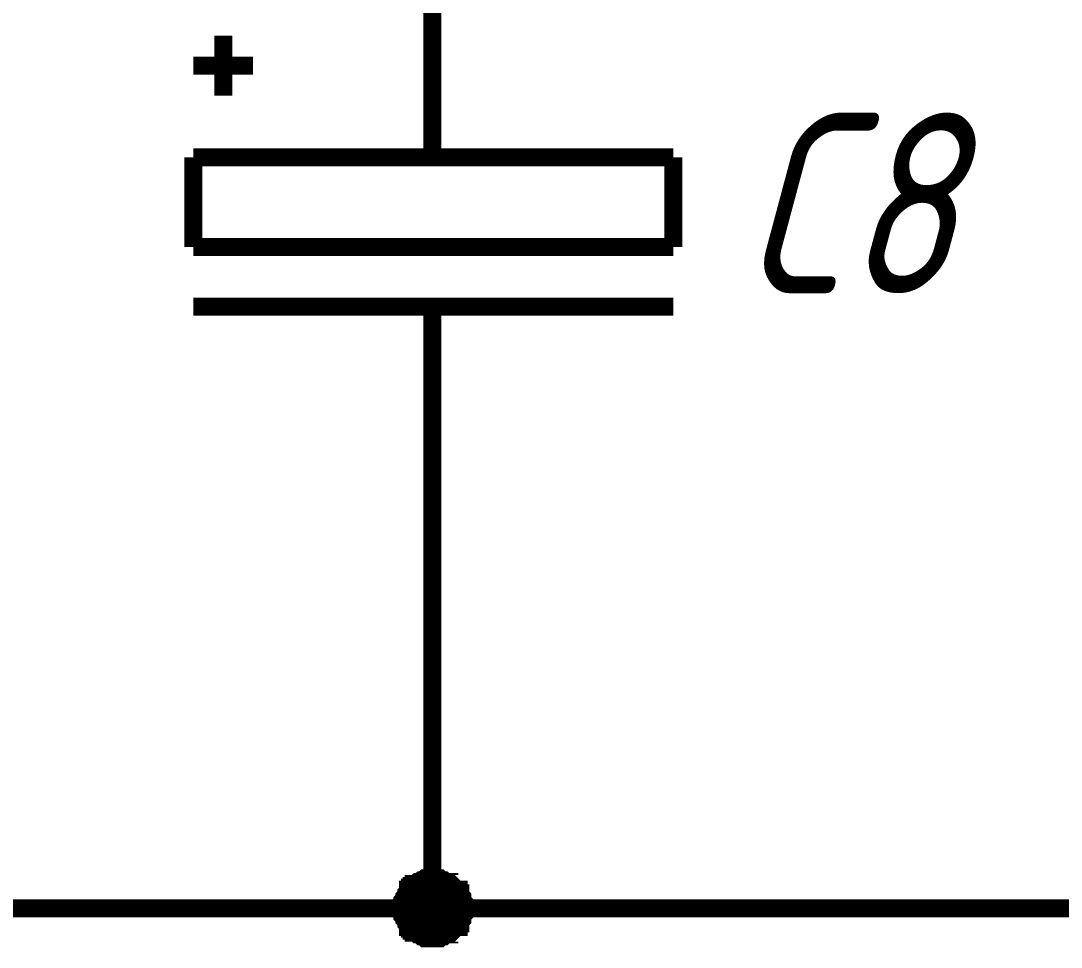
# Model space of a CAD drawing. Header units: millimetres. Extents: x 101 to 942, y 57 to 651.
# Drawn here: x 343.28 to 360.58, y 115.63 to 131.04 of the extents above; entities that cross this region are included whole.
import ezdxf

# ---------------------------------------------------------------- set-up
doc = ezdxf.new("R2010")
doc.units = ezdxf.units.MM
doc.header["$LTSCALE"] = 0.5
doc.layers.add('Sheet', color=255, linetype='Continuous')
doc.styles.add('GOST type A0', font='', dxfattribs={"oblique": 15, "height": 3.5})
doc.styles.get('GOST type A0').set_extended_font_data('GOST type A')

msp = doc.modelspace()

# ---------------------------------------------------------------- linework, layer by layer
at = {"layer": 'Sheet', "color": 7}
for points, const_width in [([(350.127, 128.769), (350.127, 131.286)], 0.3), ([(346.649, 129.794), (346.649, 130.789)], 0.3), ([(347.146, 130.291), (346.152, 130.291)], 0.3), ([(346.152, 127.278), (346.152, 128.769)], 0.3), ([(346.152, 128.769), (354.133, 128.769)], 0.3), ([(354.133, 128.769), (354.133, 127.278)], 0.3), ([(346.152, 127.278), (354.133, 127.278)], 0.3), ([(346.152, 126.284), (354.133, 126.284)], 0.3), ([(350.127, 126.284), (350.127, 123.767)], 0.3), ([(365.127, 124.793), (365.127, 116.28), (350.127, 116.28)], 0.3), ([(335.127, 116.28), (350.127, 116.28), (350.127, 123.767)], 0.3), ([(349.63, 116.28), (349.63, 116.311), (349.63, 116.342), (349.63, 116.342), (349.63, 116.373), (349.63, 116.405), (349.661, 116.436), (349.661, 116.467), (349.661, 116.467), (349.692, 116.498), (349.692, 116.529), (349.692, 116.529), (349.723, 116.56), (349.723, 116.591), (349.754, 116.591), (349.754, 116.622), (349.785, 116.622), (349.785, 116.653), (349.816, 116.653), (349.816, 116.684), (349.848, 116.684), (349.879, 116.715), (349.879, 116.715), (349.91, 116.715), (349.941, 116.746), (349.941, 116.746), (349.972, 116.746), (350.003, 116.777), (350.034, 116.777), (350.065, 116.777), (350.065, 116.777), (350.096, 116.777), (350.127, 116.777)], 0.3), ([(349.63, 116.28), (349.63, 116.311), (349.63, 116.342), (349.63, 116.342), (349.63, 116.373), (349.63, 116.405), (349.661, 116.436), (349.661, 116.467), (349.661, 116.467), (349.692, 116.498), (349.692, 116.529), (349.692, 116.529), (349.723, 116.56), (349.723, 116.591), (349.754, 116.591), (349.754, 116.622), (349.785, 116.622), (349.785, 116.653), (349.816, 116.653), (349.816, 116.684), (349.848, 116.684), (349.879, 116.715), (349.879, 116.715), (349.91, 116.715), (349.941, 116.746), (349.941, 116.746), (349.972, 116.746), (350.003, 116.777), (350.034, 116.777), (350.065, 116.777), (350.065, 116.777), (350.096, 116.777), (350.127, 116.777)], 0.3), ([(349.63, 116.28), (349.63, 116.311), (349.63, 116.342), (349.63, 116.342), (349.63, 116.373), (349.63, 116.405), (349.661, 116.436), (349.661, 116.467), (349.661, 116.467), (349.692, 116.498), (349.692, 116.529), (349.692, 116.529), (349.723, 116.56), (349.723, 116.591), (349.754, 116.591), (349.754, 116.622), (349.785, 116.622), (349.785, 116.653), (349.816, 116.653), (349.816, 116.684), (349.848, 116.684), (349.879, 116.715), (349.879, 116.715), (349.91, 116.715), (349.941, 116.746), (349.941, 116.746), (349.972, 116.746), (350.003, 116.777), (350.034, 116.777), (350.065, 116.777), (350.065, 116.777), (350.096, 116.777), (350.127, 116.777)], 0.3), ([(349.63, 116.28), (349.63, 116.311), (349.63, 116.342), (349.63, 116.342), (349.63, 116.373), (349.63, 116.405), (349.661, 116.436), (349.661, 116.467), (349.661, 116.467), (349.692, 116.498), (349.692, 116.529), (349.692, 116.529), (349.723, 116.56), (349.723, 116.591), (349.754, 116.591), (349.754, 116.622), (349.785, 116.622), (349.785, 116.653), (349.816, 116.653), (349.816, 116.684), (349.848, 116.684), (349.879, 116.715), (349.879, 116.715), (349.91, 116.715), (349.941, 116.746), (349.941, 116.746), (349.972, 116.746), (350.003, 116.777), (350.034, 116.777), (350.065, 116.777), (350.065, 116.777), (350.096, 116.777), (350.127, 116.777)], 0.3), ([(349.63, 116.28), (349.63, 116.311), (349.63, 116.342), (349.63, 116.342), (349.63, 116.373), (349.63, 116.405), (349.661, 116.436), (349.661, 116.467), (349.661, 116.467), (349.692, 116.498), (349.692, 116.529), (349.692, 116.529), (349.723, 116.56), (349.723, 116.591), (349.754, 116.591), (349.754, 116.622), (349.785, 116.622), (349.785, 116.653), (349.816, 116.653), (349.816, 116.684), (349.848, 116.684), (349.879, 116.715), (349.879, 116.715), (349.91, 116.715), (349.941, 116.746), (349.941, 116.746), (349.972, 116.746), (350.003, 116.777), (350.034, 116.777), (350.065, 116.777), (350.065, 116.777), (350.096, 116.777), (350.127, 116.777)], 0.0991), ([(349.63, 116.28), (349.63, 116.311), (349.63, 116.342), (349.63, 116.342), (349.63, 116.373), (349.63, 116.405), (349.661, 116.436), (349.661, 116.467), (349.661, 116.467), (349.692, 116.498), (349.692, 116.529), (349.692, 116.529), (349.723, 116.56), (349.723, 116.591), (349.754, 116.591), (349.754, 116.622), (349.785, 116.622), (349.785, 116.653), (349.816, 116.653), (349.816, 116.684), (349.848, 116.684), (349.879, 116.715), (349.879, 116.715), (349.91, 116.715), (349.941, 116.746), (349.941, 116.746), (349.972, 116.746), (350.003, 116.777), (350.034, 116.777), (350.065, 116.777), (350.065, 116.777), (350.096, 116.777), (350.127, 116.777)], 0.0991), ([(349.63, 116.28), (349.63, 116.311), (349.63, 116.342), (349.63, 116.342), (349.63, 116.373), (349.63, 116.405), (349.661, 116.436), (349.661, 116.467), (349.661, 116.467), (349.692, 116.498), (349.692, 116.529), (349.692, 116.529), (349.723, 116.56), (349.723, 116.591), (349.754, 116.591), (349.754, 116.622), (349.785, 116.622), (349.785, 116.653), (349.816, 116.653), (349.816, 116.684), (349.848, 116.684), (349.879, 116.715), (349.879, 116.715), (349.91, 116.715), (349.941, 116.746), (349.941, 116.746), (349.972, 116.746), (350.003, 116.777), (350.034, 116.777), (350.065, 116.777), (350.065, 116.777), (350.096, 116.777), (350.127, 116.777)], 0.0991), ([(349.63, 116.28), (349.63, 116.311), (349.63, 116.342), (349.63, 116.342), (349.63, 116.373), (349.63, 116.405), (349.661, 116.436), (349.661, 116.467), (349.661, 116.467), (349.692, 116.498), (349.692, 116.529), (349.692, 116.529), (349.723, 116.56), (349.723, 116.591), (349.754, 116.591), (349.754, 116.622), (349.785, 116.622), (349.785, 116.653), (349.816, 116.653), (349.816, 116.684), (349.848, 116.684), (349.879, 116.715), (349.879, 116.715), (349.91, 116.715), (349.941, 116.746), (349.941, 116.746), (349.972, 116.746), (350.003, 116.777), (350.034, 116.777), (350.065, 116.777), (350.065, 116.777), (350.096, 116.777), (350.127, 116.777)], 0.0991), ([(350.127, 116.777), (350.127, 116.777)], 0.3), ([(350.127, 116.777), (350.158, 116.777), (350.189, 116.777), (350.189, 116.777), (350.22, 116.777), (350.251, 116.777), (350.282, 116.746), (350.313, 116.746), (350.313, 116.746), (350.344, 116.715), (350.375, 116.715), (350.407, 116.715), (350.407, 116.684), (350.438, 116.684), (350.469, 116.653), (350.469, 116.653), (350.5, 116.622), (350.5, 116.622), (350.531, 116.591), (350.562, 116.591), (350.562, 116.56), (350.562, 116.529), (350.593, 116.529), (350.593, 116.498), (350.624, 116.467), (350.624, 116.467), (350.624, 116.436), (350.624, 116.405), (350.655, 116.373), (350.655, 116.342), (350.655, 116.342), (350.655, 116.311), (350.655, 116.28)], 0.3), ([(350.127, 116.777), (350.127, 116.777)], 0.3), ([(350.127, 116.777), (350.158, 116.777), (350.189, 116.777), (350.189, 116.777), (350.22, 116.777), (350.251, 116.777), (350.282, 116.746), (350.313, 116.746), (350.313, 116.746), (350.344, 116.715), (350.375, 116.715), (350.407, 116.715), (350.407, 116.684), (350.438, 116.684), (350.469, 116.653), (350.469, 116.653), (350.5, 116.622), (350.5, 116.622), (350.531, 116.591), (350.562, 116.591), (350.562, 116.56), (350.562, 116.529), (350.593, 116.529), (350.593, 116.498), (350.624, 116.467), (350.624, 116.467), (350.624, 116.436), (350.624, 116.405), (350.655, 116.373), (350.655, 116.342), (350.655, 116.342), (350.655, 116.311), (350.655, 116.28)], 0.3), ([(350.127, 116.777), (350.127, 116.777)], 0.3), ([(350.127, 116.777), (350.158, 116.777), (350.189, 116.777), (350.189, 116.777), (350.22, 116.777), (350.251, 116.777), (350.282, 116.746), (350.313, 116.746), (350.313, 116.746), (350.344, 116.715), (350.375, 116.715), (350.407, 116.715), (350.407, 116.684), (350.438, 116.684), (350.469, 116.653), (350.469, 116.653), (350.5, 116.622), (350.5, 116.622), (350.531, 116.591), (350.562, 116.591), (350.562, 116.56), (350.562, 116.529), (350.593, 116.529), (350.593, 116.498), (350.624, 116.467), (350.624, 116.467), (350.624, 116.436), (350.624, 116.405), (350.655, 116.373), (350.655, 116.342), (350.655, 116.342), (350.655, 116.311), (350.655, 116.28)], 0.3), ([(350.127, 116.777), (350.127, 116.777)], 0.3), ([(350.127, 116.777), (350.158, 116.777), (350.189, 116.777), (350.189, 116.777), (350.22, 116.777), (350.251, 116.777), (350.282, 116.746), (350.313, 116.746), (350.313, 116.746), (350.344, 116.715), (350.375, 116.715), (350.407, 116.715), (350.407, 116.684), (350.438, 116.684), (350.469, 116.653), (350.469, 116.653), (350.5, 116.622), (350.5, 116.622), (350.531, 116.591), (350.562, 116.591), (350.562, 116.56), (350.562, 116.529), (350.593, 116.529), (350.593, 116.498), (350.624, 116.467), (350.624, 116.467), (350.624, 116.436), (350.624, 116.405), (350.655, 116.373), (350.655, 116.342), (350.655, 116.342), (350.655, 116.311), (350.655, 116.28)], 0.3), ([(350.127, 116.777), (350.127, 116.777)], 0.0991), ([(350.127, 116.777), (350.158, 116.777), (350.189, 116.777), (350.189, 116.777), (350.22, 116.777), (350.251, 116.777), (350.282, 116.746), (350.313, 116.746), (350.313, 116.746), (350.344, 116.715), (350.375, 116.715), (350.407, 116.715), (350.407, 116.684), (350.438, 116.684), (350.469, 116.653), (350.469, 116.653), (350.5, 116.622), (350.5, 116.622), (350.531, 116.591), (350.562, 116.591), (350.562, 116.56), (350.562, 116.529), (350.593, 116.529), (350.593, 116.498), (350.624, 116.467), (350.624, 116.467), (350.624, 116.436), (350.624, 116.405), (350.655, 116.373), (350.655, 116.342), (350.655, 116.342), (350.655, 116.311), (350.655, 116.28)], 0.0991), ([(350.127, 116.777), (350.127, 116.777)], 0.0991), ([(350.127, 116.777), (350.158, 116.777), (350.189, 116.777), (350.189, 116.777), (350.22, 116.777), (350.251, 116.777), (350.282, 116.746), (350.313, 116.746), (350.313, 116.746), (350.344, 116.715), (350.375, 116.715), (350.407, 116.715), (350.407, 116.684), (350.438, 116.684), (350.469, 116.653), (350.469, 116.653), (350.5, 116.622), (350.5, 116.622), (350.531, 116.591), (350.562, 116.591), (350.562, 116.56), (350.562, 116.529), (350.593, 116.529), (350.593, 116.498), (350.624, 116.467), (350.624, 116.467), (350.624, 116.436), (350.624, 116.405), (350.655, 116.373), (350.655, 116.342), (350.655, 116.342), (350.655, 116.311), (350.655, 116.28)], 0.0991), ([(350.127, 116.777), (350.127, 116.777)], 0.0991), ([(350.127, 116.777), (350.158, 116.777), (350.189, 116.777), (350.189, 116.777), (350.22, 116.777), (350.251, 116.777), (350.282, 116.746), (350.313, 116.746), (350.313, 116.746), (350.344, 116.715), (350.375, 116.715), (350.407, 116.715), (350.407, 116.684), (350.438, 116.684), (350.469, 116.653), (350.469, 116.653), (350.5, 116.622), (350.5, 116.622), (350.531, 116.591), (350.562, 116.591), (350.562, 116.56), (350.562, 116.529), (350.593, 116.529), (350.593, 116.498), (350.624, 116.467), (350.624, 116.467), (350.624, 116.436), (350.624, 116.405), (350.655, 116.373), (350.655, 116.342), (350.655, 116.342), (350.655, 116.311), (350.655, 116.28)], 0.0991), ([(350.127, 116.777), (350.127, 116.777)], 0.0991), ([(350.127, 116.777), (350.158, 116.777), (350.189, 116.777), (350.189, 116.777), (350.22, 116.777), (350.251, 116.777), (350.282, 116.746), (350.313, 116.746), (350.313, 116.746), (350.344, 116.715), (350.375, 116.715), (350.407, 116.715), (350.407, 116.684), (350.438, 116.684), (350.469, 116.653), (350.469, 116.653), (350.5, 116.622), (350.5, 116.622), (350.531, 116.591), (350.562, 116.591), (350.562, 116.56), (350.562, 116.529), (350.593, 116.529), (350.593, 116.498), (350.624, 116.467), (350.624, 116.467), (350.624, 116.436), (350.624, 116.405), (350.655, 116.373), (350.655, 116.342), (350.655, 116.342), (350.655, 116.311), (350.655, 116.28)], 0.0991), ([(350.127, 115.783), (350.096, 115.783), (350.065, 115.783), (350.065, 115.783), (350.034, 115.783), (350.003, 115.783), (349.972, 115.814), (349.941, 115.814), (349.941, 115.814), (349.91, 115.845), (349.879, 115.845), (349.879, 115.845), (349.848, 115.876), (349.816, 115.876), (349.816, 115.907), (349.785, 115.907), (349.785, 115.939), (349.754, 115.939), (349.754, 115.97), (349.723, 115.97), (349.723, 116.001), (349.692, 116.032), (349.692, 116.032), (349.692, 116.063), (349.661, 116.094), (349.661, 116.094), (349.661, 116.125), (349.63, 116.156), (349.63, 116.187), (349.63, 116.218), (349.63, 116.218), (349.63, 116.249), (349.63, 116.28)], 0.3), ([(349.63, 116.28), (349.63, 116.28)], 0.3), ([(350.127, 115.783), (350.096, 115.783), (350.065, 115.783), (350.065, 115.783), (350.034, 115.783), (350.003, 115.783), (349.972, 115.814), (349.941, 115.814), (349.941, 115.814), (349.91, 115.845), (349.879, 115.845), (349.879, 115.845), (349.848, 115.876), (349.816, 115.876), (349.816, 115.907), (349.785, 115.907), (349.785, 115.939), (349.754, 115.939), (349.754, 115.97), (349.723, 115.97), (349.723, 116.001), (349.692, 116.032), (349.692, 116.032), (349.692, 116.063), (349.661, 116.094), (349.661, 116.094), (349.661, 116.125), (349.63, 116.156), (349.63, 116.187), (349.63, 116.218), (349.63, 116.218), (349.63, 116.249), (349.63, 116.28)], 0.3), ([(349.63, 116.28), (349.63, 116.28)], 0.3), ([(350.127, 115.783), (350.096, 115.783), (350.065, 115.783), (350.065, 115.783), (350.034, 115.783), (350.003, 115.783), (349.972, 115.814), (349.941, 115.814), (349.941, 115.814), (349.91, 115.845), (349.879, 115.845), (349.879, 115.845), (349.848, 115.876), (349.816, 115.876), (349.816, 115.907), (349.785, 115.907), (349.785, 115.939), (349.754, 115.939), (349.754, 115.97), (349.723, 115.97), (349.723, 116.001), (349.692, 116.032), (349.692, 116.032), (349.692, 116.063), (349.661, 116.094), (349.661, 116.094), (349.661, 116.125), (349.63, 116.156), (349.63, 116.187), (349.63, 116.218), (349.63, 116.218), (349.63, 116.249), (349.63, 116.28)], 0.3), ([(349.63, 116.28), (349.63, 116.28)], 0.3), ([(350.127, 115.783), (350.096, 115.783), (350.065, 115.783), (350.065, 115.783), (350.034, 115.783), (350.003, 115.783), (349.972, 115.814), (349.941, 115.814), (349.941, 115.814), (349.91, 115.845), (349.879, 115.845), (349.879, 115.845), (349.848, 115.876), (349.816, 115.876), (349.816, 115.907), (349.785, 115.907), (349.785, 115.939), (349.754, 115.939), (349.754, 115.97), (349.723, 115.97), (349.723, 116.001), (349.692, 116.032), (349.692, 116.032), (349.692, 116.063), (349.661, 116.094), (349.661, 116.094), (349.661, 116.125), (349.63, 116.156), (349.63, 116.187), (349.63, 116.218), (349.63, 116.218), (349.63, 116.249), (349.63, 116.28)], 0.3), ([(349.63, 116.28), (349.63, 116.28)], 0.3), ([(350.655, 116.28), (350.655, 116.249), (350.655, 116.218), (350.655, 116.218), (350.655, 116.187), (350.624, 116.156), (350.624, 116.125), (350.624, 116.094), (350.624, 116.094), (350.593, 116.063), (350.593, 116.032), (350.562, 116.032), (350.562, 116.001), (350.562, 115.97), (350.531, 115.97), (350.5, 115.939), (350.5, 115.939), (350.469, 115.907), (350.469, 115.907), (350.438, 115.876), (350.407, 115.876), (350.407, 115.845), (350.375, 115.845), (350.344, 115.845), (350.313, 115.814), (350.313, 115.814), (350.282, 115.814), (350.251, 115.783), (350.22, 115.783), (350.189, 115.783), (350.189, 115.783), (350.158, 115.783), (350.127, 115.783)], 0.3), ([(350.655, 116.28), (350.655, 116.249), (350.655, 116.218), (350.655, 116.218), (350.655, 116.187), (350.624, 116.156), (350.624, 116.125), (350.624, 116.094), (350.624, 116.094), (350.593, 116.063), (350.593, 116.032), (350.562, 116.032), (350.562, 116.001), (350.562, 115.97), (350.531, 115.97), (350.5, 115.939), (350.5, 115.939), (350.469, 115.907), (350.469, 115.907), (350.438, 115.876), (350.407, 115.876), (350.407, 115.845), (350.375, 115.845), (350.344, 115.845), (350.313, 115.814), (350.313, 115.814), (350.282, 115.814), (350.251, 115.783), (350.22, 115.783), (350.189, 115.783), (350.189, 115.783), (350.158, 115.783), (350.127, 115.783)], 0.3), ([(350.655, 116.28), (350.655, 116.249), (350.655, 116.218), (350.655, 116.218), (350.655, 116.187), (350.624, 116.156), (350.624, 116.125), (350.624, 116.094), (350.624, 116.094), (350.593, 116.063), (350.593, 116.032), (350.562, 116.032), (350.562, 116.001), (350.562, 115.97), (350.531, 115.97), (350.5, 115.939), (350.5, 115.939), (350.469, 115.907), (350.469, 115.907), (350.438, 115.876), (350.407, 115.876), (350.407, 115.845), (350.375, 115.845), (350.344, 115.845), (350.313, 115.814), (350.313, 115.814), (350.282, 115.814), (350.251, 115.783), (350.22, 115.783), (350.189, 115.783), (350.189, 115.783), (350.158, 115.783), (350.127, 115.783)], 0.3), ([(350.655, 116.28), (350.655, 116.249), (350.655, 116.218), (350.655, 116.218), (350.655, 116.187), (350.624, 116.156), (350.624, 116.125), (350.624, 116.094), (350.624, 116.094), (350.593, 116.063), (350.593, 116.032), (350.562, 116.032), (350.562, 116.001), (350.562, 115.97), (350.531, 115.97), (350.5, 115.939), (350.5, 115.939), (350.469, 115.907), (350.469, 115.907), (350.438, 115.876), (350.407, 115.876), (350.407, 115.845), (350.375, 115.845), (350.344, 115.845), (350.313, 115.814), (350.313, 115.814), (350.282, 115.814), (350.251, 115.783), (350.22, 115.783), (350.189, 115.783), (350.189, 115.783), (350.158, 115.783), (350.127, 115.783)], 0.3), ([(350.655, 116.28), (350.655, 116.28), (350.655, 116.28), (350.655, 116.28), (350.655, 116.28), (350.655, 116.28), (350.655, 116.28), (350.655, 116.28), (350.655, 116.28), (350.655, 116.28), (350.655, 116.28), (350.655, 116.28), (350.655, 116.28), (350.655, 116.28), (350.655, 116.28), (350.655, 116.28), (350.655, 116.28), (350.655, 116.28), (350.655, 116.28), (350.655, 116.28), (350.655, 116.28), (350.655, 116.28), (350.655, 116.28), (350.655, 116.28), (350.655, 116.28), (350.655, 116.28), (350.655, 116.28), (350.655, 116.28), (350.655, 116.28), (350.655, 116.28), (350.655, 116.28), (350.655, 116.28), (350.655, 116.28)], 0.3), ([(350.655, 116.28), (350.655, 116.28)], 0.3), ([(350.655, 116.28), (350.655, 116.28), (350.655, 116.28), (350.655, 116.28), (350.655, 116.28), (350.655, 116.28), (350.655, 116.28), (350.655, 116.28), (350.655, 116.28), (350.655, 116.28), (350.655, 116.28), (350.655, 116.28), (350.655, 116.28), (350.655, 116.28), (350.655, 116.28), (350.655, 116.28), (350.655, 116.28), (350.655, 116.28), (350.655, 116.28), (350.655, 116.28), (350.655, 116.28), (350.655, 116.28), (350.655, 116.28), (350.655, 116.28), (350.655, 116.28), (350.655, 116.28), (350.655, 116.28), (350.655, 116.28), (350.655, 116.28), (350.655, 116.28), (350.655, 116.28), (350.655, 116.28), (350.655, 116.28)], 0.3), ([(350.655, 116.28), (350.655, 116.28)], 0.3), ([(350.655, 116.28), (350.655, 116.28), (350.655, 116.28), (350.655, 116.28), (350.655, 116.28), (350.655, 116.28), (350.655, 116.28), (350.655, 116.28), (350.655, 116.28), (350.655, 116.28), (350.655, 116.28), (350.655, 116.28), (350.655, 116.28), (350.655, 116.28), (350.655, 116.28), (350.655, 116.28), (350.655, 116.28), (350.655, 116.28), (350.655, 116.28), (350.655, 116.28), (350.655, 116.28), (350.655, 116.28), (350.655, 116.28), (350.655, 116.28), (350.655, 116.28), (350.655, 116.28), (350.655, 116.28), (350.655, 116.28), (350.655, 116.28), (350.655, 116.28), (350.655, 116.28), (350.655, 116.28), (350.655, 116.28)], 0.3), ([(350.655, 116.28), (350.655, 116.28)], 0.3), ([(350.655, 116.28), (350.655, 116.28), (350.655, 116.28), (350.655, 116.28), (350.655, 116.28), (350.655, 116.28), (350.655, 116.28), (350.655, 116.28), (350.655, 116.28), (350.655, 116.28), (350.655, 116.28), (350.655, 116.28), (350.655, 116.28), (350.655, 116.28), (350.655, 116.28), (350.655, 116.28), (350.655, 116.28), (350.655, 116.28), (350.655, 116.28), (350.655, 116.28), (350.655, 116.28), (350.655, 116.28), (350.655, 116.28), (350.655, 116.28), (350.655, 116.28), (350.655, 116.28), (350.655, 116.28), (350.655, 116.28), (350.655, 116.28), (350.655, 116.28), (350.655, 116.28), (350.655, 116.28), (350.655, 116.28)], 0.3), ([(350.655, 116.28), (350.655, 116.28)], 0.3), ([(350.127, 115.783), (350.096, 115.783), (350.065, 115.783), (350.065, 115.783), (350.034, 115.783), (350.003, 115.783), (349.972, 115.814), (349.941, 115.814), (349.941, 115.814), (349.91, 115.845), (349.879, 115.845), (349.879, 115.845), (349.848, 115.876), (349.816, 115.876), (349.816, 115.907), (349.785, 115.907), (349.785, 115.939), (349.754, 115.939), (349.754, 115.97), (349.723, 115.97), (349.723, 116.001), (349.692, 116.032), (349.692, 116.032), (349.692, 116.063), (349.661, 116.094), (349.661, 116.094), (349.661, 116.125), (349.63, 116.156), (349.63, 116.187), (349.63, 116.218), (349.63, 116.218), (349.63, 116.249), (349.63, 116.28)], 0.0991), ([(349.63, 116.28), (349.63, 116.28)], 0.0991), ([(350.127, 115.783), (350.096, 115.783), (350.065, 115.783), (350.065, 115.783), (350.034, 115.783), (350.003, 115.783), (349.972, 115.814), (349.941, 115.814), (349.941, 115.814), (349.91, 115.845), (349.879, 115.845), (349.879, 115.845), (349.848, 115.876), (349.816, 115.876), (349.816, 115.907), (349.785, 115.907), (349.785, 115.939), (349.754, 115.939), (349.754, 115.97), (349.723, 115.97), (349.723, 116.001), (349.692, 116.032), (349.692, 116.032), (349.692, 116.063), (349.661, 116.094), (349.661, 116.094), (349.661, 116.125), (349.63, 116.156), (349.63, 116.187), (349.63, 116.218), (349.63, 116.218), (349.63, 116.249), (349.63, 116.28)], 0.0991), ([(349.63, 116.28), (349.63, 116.28)], 0.0991), ([(350.127, 115.783), (350.096, 115.783), (350.065, 115.783), (350.065, 115.783), (350.034, 115.783), (350.003, 115.783), (349.972, 115.814), (349.941, 115.814), (349.941, 115.814), (349.91, 115.845), (349.879, 115.845), (349.879, 115.845), (349.848, 115.876), (349.816, 115.876), (349.816, 115.907), (349.785, 115.907), (349.785, 115.939), (349.754, 115.939), (349.754, 115.97), (349.723, 115.97), (349.723, 116.001), (349.692, 116.032), (349.692, 116.032), (349.692, 116.063), (349.661, 116.094), (349.661, 116.094), (349.661, 116.125), (349.63, 116.156), (349.63, 116.187), (349.63, 116.218), (349.63, 116.218), (349.63, 116.249), (349.63, 116.28)], 0.0991), ([(349.63, 116.28), (349.63, 116.28)], 0.0991), ([(350.127, 115.783), (350.096, 115.783), (350.065, 115.783), (350.065, 115.783), (350.034, 115.783), (350.003, 115.783), (349.972, 115.814), (349.941, 115.814), (349.941, 115.814), (349.91, 115.845), (349.879, 115.845), (349.879, 115.845), (349.848, 115.876), (349.816, 115.876), (349.816, 115.907), (349.785, 115.907), (349.785, 115.939), (349.754, 115.939), (349.754, 115.97), (349.723, 115.97), (349.723, 116.001), (349.692, 116.032), (349.692, 116.032), (349.692, 116.063), (349.661, 116.094), (349.661, 116.094), (349.661, 116.125), (349.63, 116.156), (349.63, 116.187), (349.63, 116.218), (349.63, 116.218), (349.63, 116.249), (349.63, 116.28)], 0.0991), ([(349.63, 116.28), (349.63, 116.28)], 0.0991), ([(350.655, 116.28), (350.655, 116.249), (350.655, 116.218), (350.655, 116.218), (350.655, 116.187), (350.624, 116.156), (350.624, 116.125), (350.624, 116.094), (350.624, 116.094), (350.593, 116.063), (350.593, 116.032), (350.562, 116.032), (350.562, 116.001), (350.562, 115.97), (350.531, 115.97), (350.5, 115.939), (350.5, 115.939), (350.469, 115.907), (350.469, 115.907), (350.438, 115.876), (350.407, 115.876), (350.407, 115.845), (350.375, 115.845), (350.344, 115.845), (350.313, 115.814), (350.313, 115.814), (350.282, 115.814), (350.251, 115.783), (350.22, 115.783), (350.189, 115.783), (350.189, 115.783), (350.158, 115.783), (350.127, 115.783)], 0.0991), ([(350.655, 116.28), (350.655, 116.249), (350.655, 116.218), (350.655, 116.218), (350.655, 116.187), (350.624, 116.156), (350.624, 116.125), (350.624, 116.094), (350.624, 116.094), (350.593, 116.063), (350.593, 116.032), (350.562, 116.032), (350.562, 116.001), (350.562, 115.97), (350.531, 115.97), (350.5, 115.939), (350.5, 115.939), (350.469, 115.907), (350.469, 115.907), (350.438, 115.876), (350.407, 115.876), (350.407, 115.845), (350.375, 115.845), (350.344, 115.845), (350.313, 115.814), (350.313, 115.814), (350.282, 115.814), (350.251, 115.783), (350.22, 115.783), (350.189, 115.783), (350.189, 115.783), (350.158, 115.783), (350.127, 115.783)], 0.0991), ([(350.655, 116.28), (350.655, 116.249), (350.655, 116.218), (350.655, 116.218), (350.655, 116.187), (350.624, 116.156), (350.624, 116.125), (350.624, 116.094), (350.624, 116.094), (350.593, 116.063), (350.593, 116.032), (350.562, 116.032), (350.562, 116.001), (350.562, 115.97), (350.531, 115.97), (350.5, 115.939), (350.5, 115.939), (350.469, 115.907), (350.469, 115.907), (350.438, 115.876), (350.407, 115.876), (350.407, 115.845), (350.375, 115.845), (350.344, 115.845), (350.313, 115.814), (350.313, 115.814), (350.282, 115.814), (350.251, 115.783), (350.22, 115.783), (350.189, 115.783), (350.189, 115.783), (350.158, 115.783), (350.127, 115.783)], 0.0991), ([(350.655, 116.28), (350.655, 116.249), (350.655, 116.218), (350.655, 116.218), (350.655, 116.187), (350.624, 116.156), (350.624, 116.125), (350.624, 116.094), (350.624, 116.094), (350.593, 116.063), (350.593, 116.032), (350.562, 116.032), (350.562, 116.001), (350.562, 115.97), (350.531, 115.97), (350.5, 115.939), (350.5, 115.939), (350.469, 115.907), (350.469, 115.907), (350.438, 115.876), (350.407, 115.876), (350.407, 115.845), (350.375, 115.845), (350.344, 115.845), (350.313, 115.814), (350.313, 115.814), (350.282, 115.814), (350.251, 115.783), (350.22, 115.783), (350.189, 115.783), (350.189, 115.783), (350.158, 115.783), (350.127, 115.783)], 0.0991), ([(350.655, 116.28), (350.655, 116.28), (350.655, 116.28), (350.655, 116.28), (350.655, 116.28), (350.655, 116.28), (350.655, 116.28), (350.655, 116.28), (350.655, 116.28), (350.655, 116.28), (350.655, 116.28), (350.655, 116.28), (350.655, 116.28), (350.655, 116.28), (350.655, 116.28), (350.655, 116.28), (350.655, 116.28), (350.655, 116.28), (350.655, 116.28), (350.655, 116.28), (350.655, 116.28), (350.655, 116.28), (350.655, 116.28), (350.655, 116.28), (350.655, 116.28), (350.655, 116.28), (350.655, 116.28), (350.655, 116.28), (350.655, 116.28), (350.655, 116.28), (350.655, 116.28), (350.655, 116.28), (350.655, 116.28)], 0.0991), ([(350.655, 116.28), (350.655, 116.28)], 0.0991), ([(350.655, 116.28), (350.655, 116.28), (350.655, 116.28), (350.655, 116.28), (350.655, 116.28), (350.655, 116.28), (350.655, 116.28), (350.655, 116.28), (350.655, 116.28), (350.655, 116.28), (350.655, 116.28), (350.655, 116.28), (350.655, 116.28), (350.655, 116.28), (350.655, 116.28), (350.655, 116.28), (350.655, 116.28), (350.655, 116.28), (350.655, 116.28), (350.655, 116.28), (350.655, 116.28), (350.655, 116.28), (350.655, 116.28), (350.655, 116.28), (350.655, 116.28), (350.655, 116.28), (350.655, 116.28), (350.655, 116.28), (350.655, 116.28), (350.655, 116.28), (350.655, 116.28), (350.655, 116.28), (350.655, 116.28)], 0.0991), ([(350.655, 116.28), (350.655, 116.28)], 0.0991), ([(350.655, 116.28), (350.655, 116.28), (350.655, 116.28), (350.655, 116.28), (350.655, 116.28), (350.655, 116.28), (350.655, 116.28), (350.655, 116.28), (350.655, 116.28), (350.655, 116.28), (350.655, 116.28), (350.655, 116.28), (350.655, 116.28), (350.655, 116.28), (350.655, 116.28), (350.655, 116.28), (350.655, 116.28), (350.655, 116.28), (350.655, 116.28), (350.655, 116.28), (350.655, 116.28), (350.655, 116.28), (350.655, 116.28), (350.655, 116.28), (350.655, 116.28), (350.655, 116.28), (350.655, 116.28), (350.655, 116.28), (350.655, 116.28), (350.655, 116.28), (350.655, 116.28), (350.655, 116.28), (350.655, 116.28)], 0.0991), ([(350.655, 116.28), (350.655, 116.28)], 0.0991), ([(350.655, 116.28), (350.655, 116.28), (350.655, 116.28), (350.655, 116.28), (350.655, 116.28), (350.655, 116.28), (350.655, 116.28), (350.655, 116.28), (350.655, 116.28), (350.655, 116.28), (350.655, 116.28), (350.655, 116.28), (350.655, 116.28), (350.655, 116.28), (350.655, 116.28), (350.655, 116.28), (350.655, 116.28), (350.655, 116.28), (350.655, 116.28), (350.655, 116.28), (350.655, 116.28), (350.655, 116.28), (350.655, 116.28), (350.655, 116.28), (350.655, 116.28), (350.655, 116.28), (350.655, 116.28), (350.655, 116.28), (350.655, 116.28), (350.655, 116.28), (350.655, 116.28), (350.655, 116.28), (350.655, 116.28)], 0.0991), ([(350.655, 116.28), (350.655, 116.28)], 0.0991)]:
    msp.add_lwpolyline(points, dxfattribs=dict(at, const_width=const_width))
at = {"layer": 'Sheet', "color": 7, "const_width": 0.508}
msp.add_lwpolyline([(349.809, 116.297, 1), (350.317, 116.297, 1)], format="xyb", close=True, dxfattribs=at)

# ---------------------------------------------------------------- texts
at = {"layer": 'Sheet', "color": 7, "style": 'GOST type A0', "oblique": 15}
msp.add_text('C8', height=3, dxfattribs=at).set_placement((355.22, 126.501))

doc.saveas('drawing.dxf')
